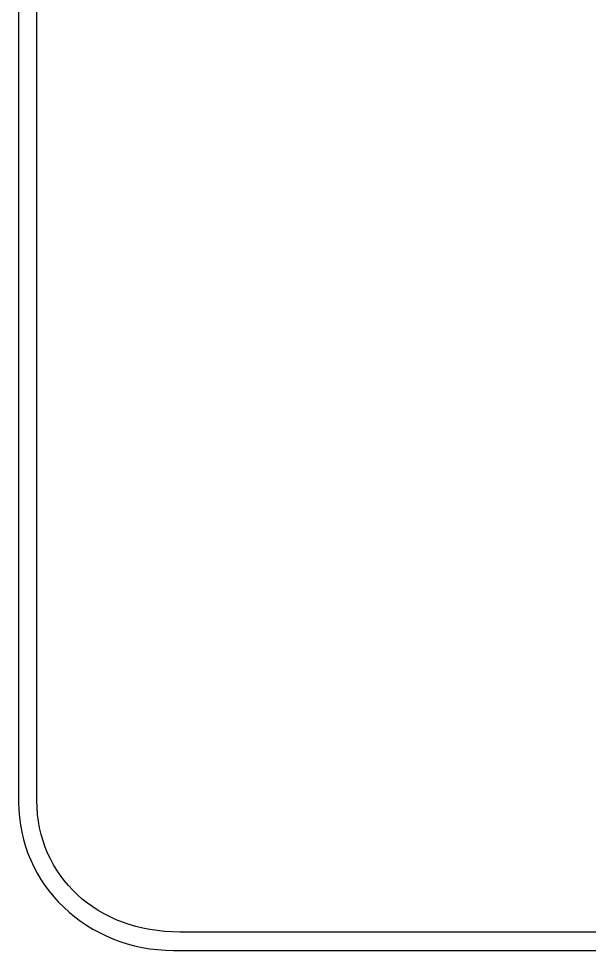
# Model space of a CAD drawing. Header units: millimetres. Extents: x -33000 to 294000, y 0 to 42408.
# Drawn here: x 105755 to 105942.4, y 15179 to 15484.8 of the extents above; entities that cross this region are included whole.
import ezdxf

# ---------------------------------------------------------------- set-up
doc = ezdxf.new("R2010")
doc.units = ezdxf.units.MM
doc.header["$LTSCALE"] = 50
doc.layers.add('arch', color=8, linetype='Continuous')

msp = doc.modelspace()

# ---------------------------------------------------------------- linework, layer by layer
at = {"layer": 'arch', "linetype": 'Continuous'}
for p, q in [((105755, 15650.3), (105755, 15227.61)), ((105761, 15228.18), (105761, 15649.73)), ((106205, 15184.96), (105807.9, 15184.96)), ((105805.87, 15178.96), (106200, 15178.96))]:
    msp.add_line(p, q, dxfattribs=at)
at = {"layer": 'arch', "linetype": 'Continuous', "extrusion": (0, 0, -1)}
msp.add_ellipse((105817.58, 15237.1), major_axis=(-50.18, -31.64), ratio=0.825965, start_param=5.364314, end_param=6.763256, dxfattribs=at)
at = {"layer": 'arch', "linetype": 'Continuous'}
msp.add_ellipse((105807.57, 15229.23), major_axis=(-50.27, -16.26), ratio=0.94634, start_param=5.986123, end_param=7.524613, dxfattribs=at)

doc.saveas('drawing.dxf')
